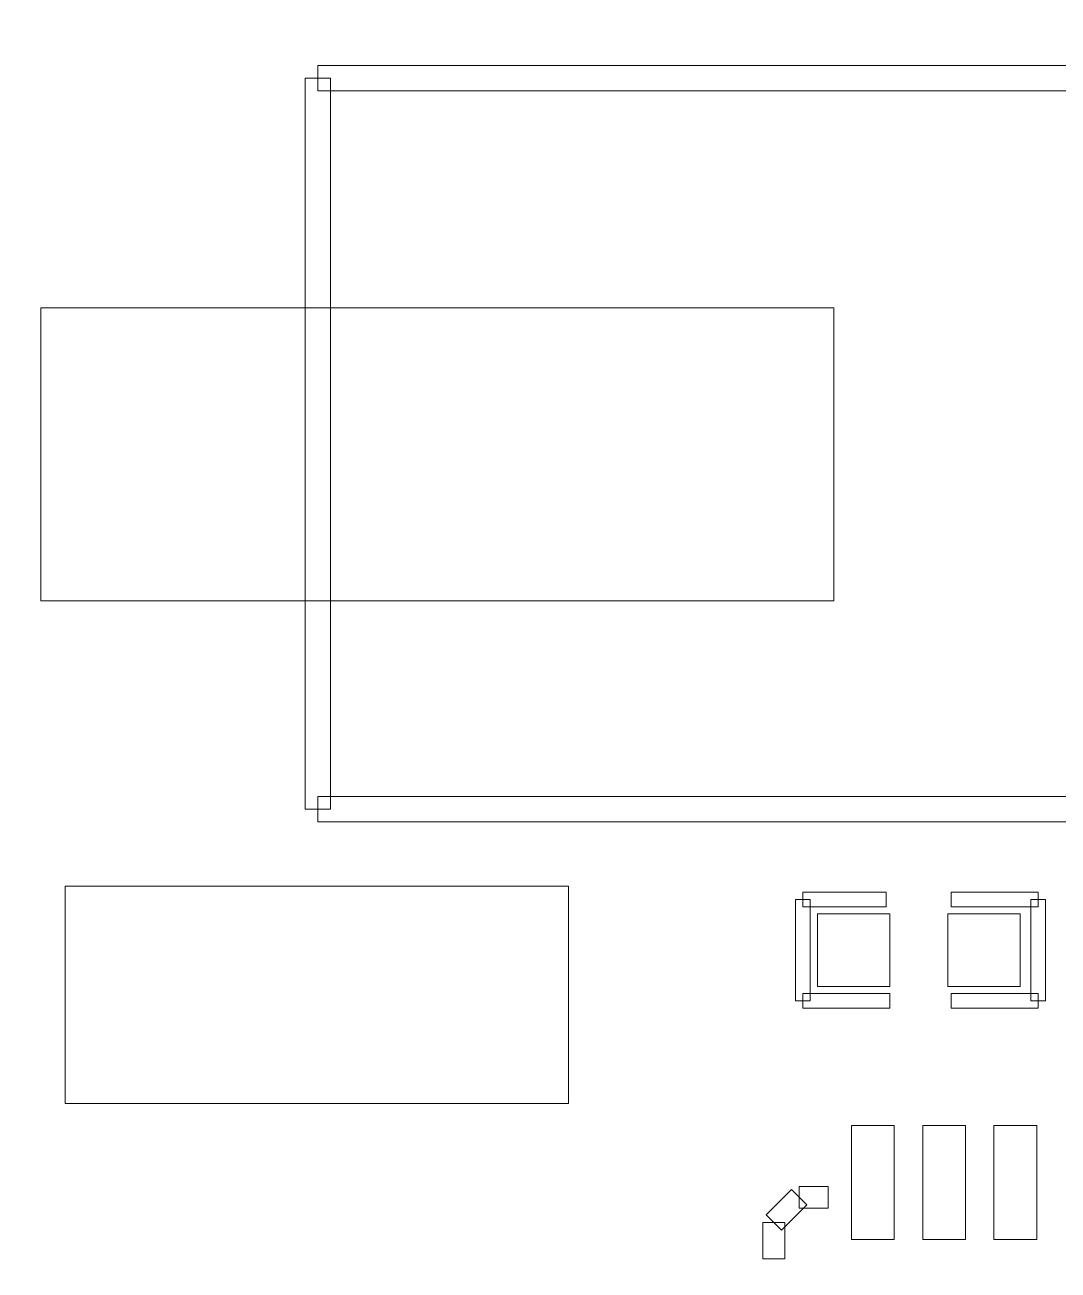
# Model space of a CAD drawing. Header units: millimetres. Extents: x -90 to 99, y -65 to 67.
# Drawn here: x -46.96 to -39.71, y 2.82 to 11.56 of the extents above; entities that cross this region are included whole.
import ezdxf

# ---------------------------------------------------------------- set-up
doc = ezdxf.new("R2010")
doc.units = ezdxf.units.MM
doc.header["$MEASUREMENT"] = 0
for name, color, linetype in [('BG_OUTLINE', 7, 'Continuous'), ('PG_SILKSCREEN_TOP', 7, 'Continuous'), ('PIN_TOP', 7, 'Continuous')]:
    doc.layers.add(name, color=color, linetype=linetype)

msp = doc.modelspace()

# ---------------------------------------------------------------- linework, layer by layer
at = {"layer": 'BG_OUTLINE', "color": 3, "lineweight": 9}
msp.add_open_spline([(-71.7269, -61.8795), (-71.7269, -61.8795), (-71.7343, 42.2681), (-71.7343, 42.2681), (-71.7343, 42.2681), (-71.7348, 43.0066), (-71.4419, 43.715), (-70.92, 44.2375), (-70.92, 44.2375), (-70.3982, 44.76), (-69.6866, 45.0538), (-68.9482, 45.0543), (-68.9482, 45.0543), (-68.9482, 45.0543), (75.2046, 45.0543), (75.2046, 45.0543), (75.2046, 45.0543), (76.8319, 45.0552), (78.1763, 43.7805), (78.2661, 42.1556), (78.2661, 42.1556), (78.2661, 42.1556), (78.2661, 31.2814), (78.2661, 31.2814), (78.2661, 31.2814), (78.2661, 31.2814), (72.2646, 31.2814), (72.2646, 31.2814), (72.2646, 31.2814), (72.2646, 31.2814), (72.2646, 26.9814), (72.2646, 26.9814), (72.2646, 26.9814), (72.2646, 26.9814), (78.2661, 26.9814), (78.2661, 26.9814), (78.2661, 26.9814), (78.2661, 26.9814), (78.2661, 18.6553), (78.2661, 18.6553), (78.2661, 18.6553), (78.2661, 18.6553), (72.2496, 18.6553), (72.2496, 18.6553), (72.2496, 18.6553), (72.2496, 18.6553), (72.2496, 14.3553), (72.2496, 14.3553), (72.2496, 14.3553), (72.2496, 14.3553), (78.2661, 14.3553), (78.2661, 14.3553), (78.2661, 14.3553), (78.2661, 14.3553), (78.2661, 9.255), (78.2661, 9.255), (78.2661, 9.255), (78.2661, 9.255), (72.2648, 9.255), (72.2648, 9.255), (72.2648, 9.255), (72.2648, 9.255), (72.2648, 4.955), (72.2648, 4.955), (72.2648, 4.955), (72.2648, 4.955), (78.2661, 4.955), (78.2661, 4.955), (78.2661, 4.955), (78.2661, 4.955), (78.2661, -3.3762), (78.2661, -3.3762), (78.2661, -3.3762), (78.2661, -3.3762), (72.2445, -3.3762), (72.2445, -3.3762), (72.2445, -3.3762), (72.2445, -3.3762), (72.2445, -7.6762), (72.2445, -7.6762), (72.2445, -7.6762), (72.2445, -7.6762), (78.2661, -7.6762), (78.2661, -7.6762), (78.2661, -7.6762), (78.2661, -7.6762), (78.2661, -12.7615), (78.2661, -12.7615), (78.2661, -12.7615), (78.2661, -12.7615), (72.2651, -12.7615), (72.2651, -12.7615), (72.2651, -12.7615), (72.2651, -12.7615), (72.2651, -17.0615), (72.2651, -17.0615), (72.2651, -17.0615), (72.2651, -17.0615), (78.2661, -17.0615), (78.2661, -17.0615), (78.2661, -17.0615), (78.2661, -17.0615), (78.2661, -25.4097), (78.2661, -25.4097), (78.2661, -25.4097), (78.2661, -25.4097), (72.2656, -25.4097), (72.2656, -25.4097), (72.2656, -25.4097), (72.2656, -25.4097), (72.2656, -29.7097), (72.2656, -29.7097), (72.2656, -29.7097), (72.2656, -29.7097), (78.2661, -29.7097), (78.2661, -29.7097), (78.2661, -29.7097), (78.2661, -29.7097), (78.2661, -34.793), (78.2661, -34.793), (78.2661, -34.793), (78.2661, -34.793), (72.2679, -34.793), (72.2679, -34.793), (72.2679, -34.793), (72.2679, -34.793), (72.2679, -39.0929), (72.2679, -39.0929), (72.2679, -39.0929), (72.2679, -39.0929), (78.2661, -39.0929), (78.2661, -39.0929), (78.2661, -39.0929), (78.2661, -39.0929), (78.2661, -47.4269), (78.2661, -47.4269), (78.2661, -47.4269), (78.2661, -47.4269), (72.2679, -47.4269), (72.2679, -47.4269), (72.2679, -47.4269), (72.2679, -47.4269), (72.2679, -51.7269), (72.2679, -51.7269), (72.2679, -51.7269), (72.2679, -51.7269), (78.2661, -51.7269), (78.2661, -51.7269), (78.2661, -51.7269), (78.2661, -51.7269), (78.2661, -51.8138), (78.2661, -51.8138), (78.2661, -51.8138), (78.2661, -51.8138), (78.2656, -61.8468), (78.2656, -61.8468), (78.2656, -61.8468), (78.2661, -62.6669), (77.9407, -63.4536), (77.3612, -64.0339), (77.3612, -64.0339), (76.7817, -64.6142), (75.9915, -64.9405), (75.1713, -64.941), (75.1713, -64.941), (75.1713, -64.941), (-68.6609, -64.9456), (-68.6609, -64.9456), (-68.6609, -64.9456), (-69.4735, -64.9461), (-70.2531, -64.6237), (-70.8281, -64.0495), (-70.8281, -64.0495), (-71.4031, -63.4752), (-71.7264, -62.6922), (-71.7269, -61.8795)], degree=3, knots=[0, 0, 0, 0, 0.022727, 0.022727, 0.022727, 0.022727, 0.045455, 0.045455, 0.045455, 0.045455, 0.068182, 0.068182, 0.068182, 0.068182, 0.090909, 0.090909, 0.090909, 0.090909, 0.113636, 0.113636, 0.113636, 0.113636, 0.136364, 0.136364, 0.136364, 0.136364, 0.159091, 0.159091, 0.159091, 0.159091, 0.181818, 0.181818, 0.181818, 0.181818, 0.204545, 0.204545, 0.204545, 0.204545, 0.227273, 0.227273, 0.227273, 0.227273, 0.25, 0.25, 0.25, 0.25, 0.272727, 0.272727, 0.272727, 0.272727, 0.295455, 0.295455, 0.295455, 0.295455, 0.318182, 0.318182, 0.318182, 0.318182, 0.340909, 0.340909, 0.340909, 0.340909, 0.363636, 0.363636, 0.363636, 0.363636, 0.386364, 0.386364, 0.386364, 0.386364, 0.409091, 0.409091, 0.409091, 0.409091, 0.431818, 0.431818, 0.431818, 0.431818, 0.454545, 0.454545, 0.454545, 0.454545, 0.477273, 0.477273, 0.477273, 0.477273, 0.5, 0.5, 0.5, 0.5, 0.522727, 0.522727, 0.522727, 0.522727, 0.545455, 0.545455, 0.545455, 0.545455, 0.568182, 0.568182, 0.568182, 0.568182, 0.590909, 0.590909, 0.590909, 0.590909, 0.613636, 0.613636, 0.613636, 0.613636, 0.636364, 0.636364, 0.636364, 0.636364, 0.659091, 0.659091, 0.659091, 0.659091, 0.681818, 0.681818, 0.681818, 0.681818, 0.704545, 0.704545, 0.704545, 0.704545, 0.727273, 0.727273, 0.727273, 0.727273, 0.75, 0.75, 0.75, 0.75, 0.772727, 0.772727, 0.772727, 0.772727, 0.795455, 0.795455, 0.795455, 0.795455, 0.818182, 0.818182, 0.818182, 0.818182, 0.840909, 0.840909, 0.840909, 0.840909, 0.863636, 0.863636, 0.863636, 0.863636, 0.886364, 0.886364, 0.886364, 0.886364, 0.909091, 0.909091, 0.909091, 0.909091, 0.931818, 0.931818, 0.931818, 0.931818, 0.954545, 0.954545, 0.954545, 0.954545, 0.977273, 0.977273, 0.977273, 0.977273, 1, 1, 1, 1], dxfattribs=at)
at = {"layer": 'PG_SILKSCREEN_TOP', "color": 6, "lineweight": 9}
for points in [[(-33.4742, 11.2774), (-33.4742, 11.2774), (-33.4742, 11.0996), (-33.4742, 11.0996), (-33.4742, 11.0996), (-33.4742, 11.0996), (-44.9042, 11.0996), (-44.9042, 11.0996), (-44.9042, 11.0996), (-44.9042, 11.0996), (-44.9042, 11.2774), (-44.9042, 11.2774), (-44.9042, 11.2774), (-44.9042, 11.2774), (-33.4742, 11.2774), (-33.4742, 11.2774)], [(-44.9931, 11.1885), (-44.9931, 11.1885), (-44.8153, 11.1885), (-44.8153, 11.1885), (-44.8153, 11.1885), (-44.8153, 11.1885), (-44.8153, 6.0577), (-44.8153, 6.0577), (-44.8153, 6.0577), (-44.8153, 6.0577), (-44.9931, 6.0577), (-44.9931, 6.0577), (-44.9931, 6.0577), (-44.9931, 6.0577), (-44.9931, 11.1885), (-44.9931, 11.1885)], [(-44.9042, 5.9688), (-44.9042, 5.9688), (-44.9042, 6.1466), (-44.9042, 6.1466), (-44.9042, 6.1466), (-44.9042, 6.1466), (-33.4742, 6.1466), (-33.4742, 6.1466), (-33.4742, 6.1466), (-33.4742, 6.1466), (-33.4742, 5.9688), (-33.4742, 5.9688), (-33.4742, 5.9688), (-33.4742, 5.9688), (-44.9042, 5.9688), (-44.9042, 5.9688)], [(-41.4498, 4.7115), (-41.4498, 4.7115), (-41.5514, 4.7115), (-41.5514, 4.7115), (-41.5514, 4.7115), (-41.5514, 4.7115), (-41.5514, 5.4227), (-41.5514, 5.4227), (-41.5514, 5.4227), (-41.5514, 5.4227), (-41.4498, 5.4227), (-41.4498, 5.4227), (-41.4498, 5.4227), (-41.4498, 5.4227), (-41.4498, 4.7115), (-41.4498, 4.7115)], [(-41.5006, 5.3719), (-41.5006, 5.3719), (-41.5006, 5.4735), (-41.5006, 5.4735), (-41.5006, 5.4735), (-41.5006, 5.4735), (-40.9164, 5.4735), (-40.9164, 5.4735), (-40.9164, 5.4735), (-40.9164, 5.4735), (-40.9164, 5.3719), (-40.9164, 5.3719), (-40.9164, 5.3719), (-40.9164, 5.3719), (-41.5006, 5.3719), (-41.5006, 5.3719)], [(-39.8496, 5.4735), (-39.8496, 5.4735), (-39.8496, 5.3719), (-39.8496, 5.3719), (-39.8496, 5.3719), (-39.8496, 5.3719), (-40.4592, 5.3719), (-40.4592, 5.3719), (-40.4592, 5.3719), (-40.4592, 5.3719), (-40.4592, 5.4735), (-40.4592, 5.4735), (-40.4592, 5.4735), (-40.4592, 5.4735), (-39.8496, 5.4735), (-39.8496, 5.4735)], [(-39.7988, 4.7115), (-39.7988, 4.7115), (-39.9005, 4.7115), (-39.9005, 4.7115), (-39.9005, 4.7115), (-39.9005, 4.7115), (-39.9005, 5.4227), (-39.9005, 5.4227), (-39.9005, 5.4227), (-39.9005, 5.4227), (-39.7988, 5.4227), (-39.7988, 5.4227), (-39.7988, 5.4227), (-39.7988, 5.4227), (-39.7988, 4.7115), (-39.7988, 4.7115)], [(-40.891, 4.7623), (-40.891, 4.7623), (-40.891, 4.6607), (-40.891, 4.6607), (-40.891, 4.6607), (-40.891, 4.6607), (-41.5006, 4.6607), (-41.5006, 4.6607), (-41.5006, 4.6607), (-41.5006, 4.6607), (-41.5006, 4.7623), (-41.5006, 4.7623), (-41.5006, 4.7623), (-41.5006, 4.7623), (-40.891, 4.7623), (-40.891, 4.7623)], [(-39.8496, 4.7623), (-39.8496, 4.7623), (-39.8496, 4.6607), (-39.8496, 4.6607), (-39.8496, 4.6607), (-39.8496, 4.6607), (-40.4592, 4.6607), (-40.4592, 4.6607), (-40.4592, 4.6607), (-40.4592, 4.6607), (-40.4592, 4.7623), (-40.4592, 4.7623), (-40.4592, 4.7623), (-40.4592, 4.7623), (-39.8496, 4.7623), (-39.8496, 4.7623)], [(-41.5806, 3.3861), (-41.5806, 3.3861), (-41.4729, 3.2784), (-41.4729, 3.2784), (-41.4729, 3.2784), (-41.4729, 3.2784), (-41.6507, 3.1006), (-41.6507, 3.1006), (-41.6507, 3.1006), (-41.6507, 3.1006), (-41.7584, 3.2083), (-41.7584, 3.2083), (-41.7584, 3.2083), (-41.7584, 3.2083), (-41.5806, 3.3861), (-41.5806, 3.3861)], [(-41.3235, 3.4084), (-41.3235, 3.4084), (-41.3235, 3.256), (-41.3235, 3.256), (-41.3235, 3.256), (-41.3235, 3.256), (-41.5267, 3.256), (-41.5267, 3.256), (-41.5267, 3.256), (-41.5267, 3.256), (-41.5267, 3.4084), (-41.5267, 3.4084), (-41.5267, 3.4084), (-41.5267, 3.4084), (-41.3235, 3.4084), (-41.3235, 3.4084)], [(-41.7807, 3.1544), (-41.7807, 3.1544), (-41.6283, 3.1544), (-41.6283, 3.1544), (-41.6283, 3.1544), (-41.6283, 3.1544), (-41.6283, 2.9004), (-41.6283, 2.9004), (-41.6283, 2.9004), (-41.6283, 2.9004), (-41.7807, 2.9004), (-41.7807, 2.9004), (-41.7807, 2.9004), (-41.7807, 2.9004), (-41.7807, 3.1544), (-41.7807, 3.1544)]]:
    msp.add_open_spline(points, degree=3, knots=[0, 0, 0, 0, 0.25, 0.25, 0.25, 0.25, 0.5, 0.5, 0.5, 0.5, 0.75, 0.75, 0.75, 0.75, 1, 1, 1, 1], dxfattribs=at)
at = {"layer": 'PIN_TOP', "lineweight": 9}
for points in [[(-41.2847, 9.5756), (-41.2847, 9.5756), (-41.2847, 7.5182), (-41.2847, 7.5182), (-41.2847, 7.5182), (-41.2847, 7.5182), (-46.8473, 7.5182), (-46.8473, 7.5182), (-46.8473, 7.5182), (-46.8473, 7.5182), (-46.8473, 9.5756), (-46.8473, 9.5756), (-46.8473, 9.5756), (-46.8473, 9.5756), (-41.2847, 9.5756), (-41.2847, 9.5756)], [(-46.6771, 3.9914), (-46.6771, 3.9914), (-46.6771, 5.5154), (-46.6771, 5.5154), (-46.6771, 5.5154), (-46.6771, 5.5154), (-43.1465, 5.5154), (-43.1465, 5.5154), (-43.1465, 5.5154), (-43.1465, 5.5154), (-43.1465, 3.9914), (-43.1465, 3.9914), (-43.1465, 3.9914), (-43.1465, 3.9914), (-46.6771, 3.9914), (-46.6771, 3.9914)], [(-40.891, 5.3211), (-40.891, 5.3211), (-40.891, 4.8131), (-40.891, 4.8131), (-40.891, 4.8131), (-40.891, 4.8131), (-41.399, 4.8131), (-41.399, 4.8131), (-41.399, 4.8131), (-41.399, 4.8131), (-41.399, 5.3211), (-41.399, 5.3211), (-41.399, 5.3211), (-41.399, 5.3211), (-40.891, 5.3211), (-40.891, 5.3211)], [(-39.9767, 5.3211), (-39.9767, 5.3211), (-39.9767, 4.8131), (-39.9767, 4.8131), (-39.9767, 4.8131), (-39.9767, 4.8131), (-40.4846, 4.8131), (-40.4846, 4.8131), (-40.4846, 4.8131), (-40.4846, 4.8131), (-40.4846, 5.3211), (-40.4846, 5.3211), (-40.4846, 5.3211), (-40.4846, 5.3211), (-39.9767, 5.3211), (-39.9767, 5.3211)], [(-41.1597, 3.8364), (-41.1597, 3.8364), (-40.8596, 3.8364), (-40.8596, 3.8364), (-40.8596, 3.8364), (-40.8596, 3.8364), (-40.8596, 3.0363), (-40.8596, 3.0363), (-40.8596, 3.0363), (-40.8596, 3.0363), (-41.1597, 3.0363), (-41.1597, 3.0363), (-41.1597, 3.0363), (-41.1597, 3.0363), (-41.1597, 3.8364), (-41.1597, 3.8364)], [(-40.6594, 3.8364), (-40.6594, 3.8364), (-40.3595, 3.8364), (-40.3595, 3.8364), (-40.3595, 3.8364), (-40.3595, 3.8364), (-40.3595, 3.0363), (-40.3595, 3.0363), (-40.3595, 3.0363), (-40.3595, 3.0363), (-40.6594, 3.0363), (-40.6594, 3.0363), (-40.6594, 3.0363), (-40.6594, 3.0363), (-40.6594, 3.8364), (-40.6594, 3.8364)], [(-40.1597, 3.8364), (-40.1597, 3.8364), (-39.8596, 3.8364), (-39.8596, 3.8364), (-39.8596, 3.8364), (-39.8596, 3.8364), (-39.8596, 3.0363), (-39.8596, 3.0363), (-39.8596, 3.0363), (-39.8596, 3.0363), (-40.1597, 3.0363), (-40.1597, 3.0363), (-40.1597, 3.0363), (-40.1597, 3.0363), (-40.1597, 3.8364), (-40.1597, 3.8364)]]:
    msp.add_open_spline(points, degree=3, knots=[0, 0, 0, 0, 0.25, 0.25, 0.25, 0.25, 0.5, 0.5, 0.5, 0.5, 0.75, 0.75, 0.75, 0.75, 1, 1, 1, 1], dxfattribs=at)

doc.saveas('drawing.dxf')
